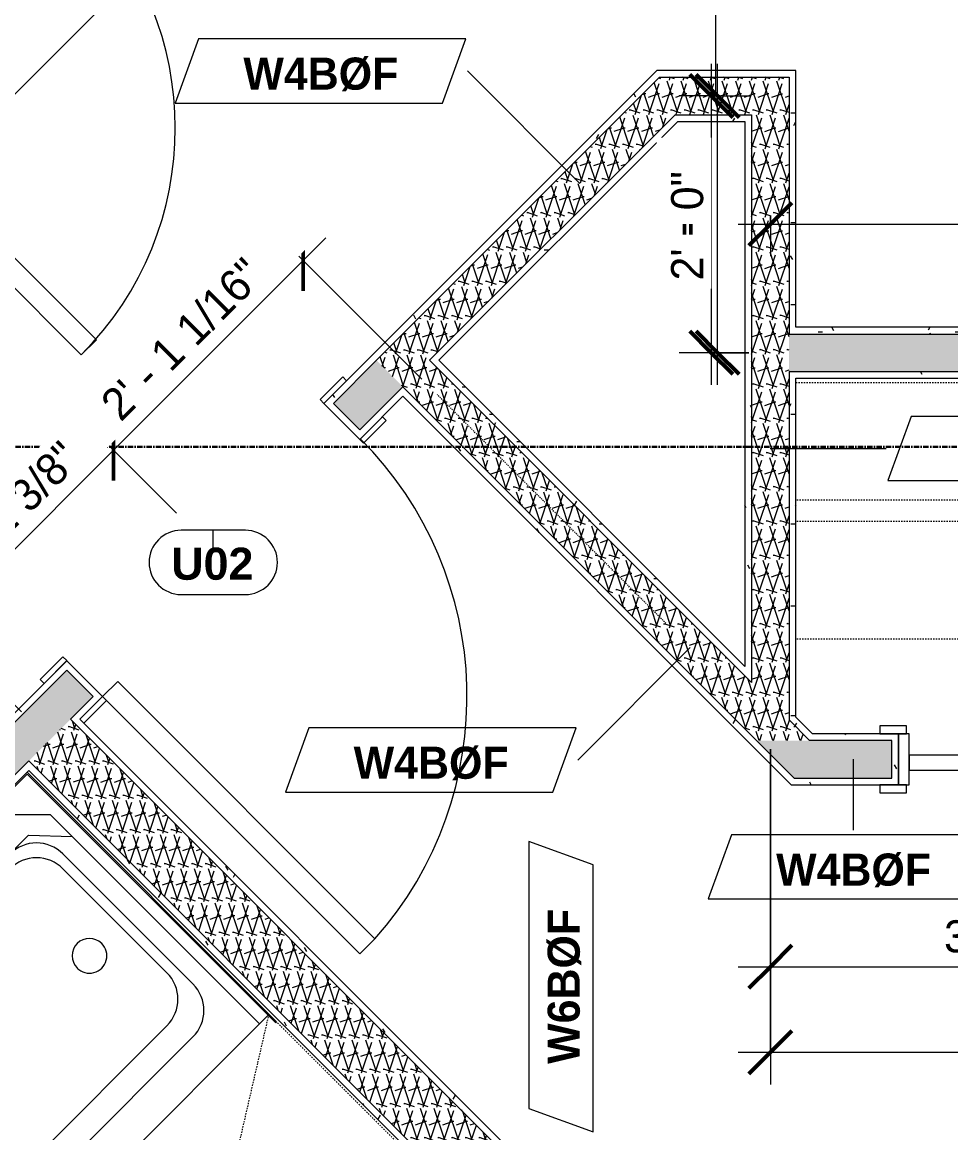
# Model space of a CAD drawing. Header units: inches. Extents: x -4058 to -1781, y 9814 to 12289.
# Drawn here: x -2329.8 to -2243, y 11783.1 to 11886.9 of the extents above; entities that cross this region are included whole.
import ezdxf

# ---------------------------------------------------------------- set-up
doc = ezdxf.new("R2010")
doc.units = ezdxf.units.IN
doc.header["$MEASUREMENT"] = 0
for name, pattern in [('Dash', [0.25, 0.125, -0.125]), ('Dash 3_32_', [0.1875, 0.09375, -0.09375]), ('Grid Line 1_2_', [0.875, 0.5, -0.125, 0.125, -0.125]), ('Grid Line 1_2__2_', [0.875, 0.5, -0.125, 0.125, -0.125])]:
    doc.linetypes.add(name, pattern=pattern)
for name, color, linetype, lineweight in [('0-1', 7, 'Continuous', 5), ('A-ANNO-DIMS', 211, 'Continuous', 9), ('A-ANNO-DIMS-32', 211, 'Continuous', 9), ('A-DETL-1', 90, 'Dash 3_32_', 9), ('A-DOOR-2', 31, 'Continuous', 9), ('A-DOOR-FRAM', 31, 'Continuous', 9), ('A-DOOR-IDEN', 31, 'Continuous', 9), ('A-GENM', 5, 'Continuous', 9), ('A-GENM-2', 147, 'Dash', 9), ('A-WALL-2', 113, 'Continuous', 9), ('A-WALL-IDEN', 211, 'Continuous', 9), ('A-WALL-PATT-1', 9, 'Continuous', 9), ('P-SANR-FIXT', 6, 'Continuous', 9), ('Q-CASE', 31, 'Continuous', 9), ('Q-CASE-HDLN', 31, 'Dash', 9), ('S-GRID-1', 1, 'Grid Line 1_2_', 9), ('S-GRID-2', 1, 'Grid Line 1_2__2_', 30)]:
    doc.layers.add(name, color=color, linetype=linetype, lineweight=lineweight)
doc.styles.add('Arial_B', font='arialbd.ttf', dxfattribs={"height": 3})
doc.styles.add('Century Gothic', font='ufonts.com_century-gothic.ttf', dxfattribs={"height": 3})
doc.styles.add('Century Gothic_B_1', font='GOTHICB.TTF', dxfattribs={"height": 3})
doc.dimstyles.new('THE_DIMENSION_STRING_2', dxfattribs={"dimscale": 12, "dimtxt": 3.132505, "dimasz": 0.333333, "dimexe": 0.25, "dimexo": 0.166667, "dimgap": 0.041667, "dimtad": 1, "dimdec": 4, "dimrnd": 0.0625, "dimzin": 3, "dimdsep": 46, "dimlunit": 4, "dimtxsty": 'Century Gothic', "dimblk1": 'OBLIQUE', "dimblk2": 'OBLIQUE', "dimsah": 1, "dimcen": 0.09, "dimdle": 0.25, "dimazin": 0, "dimtfac": 1, "dimtdec": 4, "dimtix": 1, "dimtmove": 0, "dimatfit": 3, "dimfxl": 1, "dimtvp": 1, "dimtfill": 1, "dimfrac": 2, "dimtolj": 1, "dimtzin": 0, "dimarcsym": 2})
doc.dimstyles.new('THE_DIMENSION_STRING_4', dxfattribs={"dimscale": 12, "dimtxt": 3.132505, "dimasz": 0.333333, "dimexe": 0.25, "dimexo": 0.166667, "dimgap": 0.041667, "dimtad": 1, "dimdec": 4, "dimrnd": 0.0625, "dimzin": 3, "dimdsep": 46, "dimlunit": 4, "dimtxsty": 'Century Gothic', "dimblk1": 'OBLIQUE', "dimblk2": 'OBLIQUE', "dimsah": 1, "dimcen": 0.09, "dimdle": 0.25, "dimazin": 0, "dimtfac": 1, "dimtdec": 4, "dimtix": 1, "dimtmove": 0, "dimatfit": 3, "dimfxl": 1, "dimtvp": 1, "dimtfill": 1, "dimfrac": 2, "dimtolj": 1, "dimtzin": 0, "dimarcsym": 2})
pattern_1 = [(0, (0, 0), (10.24, 2.56), [0.422, -7.258, 0.422, -7.258, -40.96]), (0, (0, 0), (10.24, 2.56), [-15.36, 0.422, -14.938, 0.422, -7.258, -17.92]), (0, (0, 0), (10.24, 2.56), [-38.4, 0.422, -4.698, 0.422, -12.378]), (120, (3.84, 1.28), (-7.33702503, 7.58810013), [0.422, -7.258, 0.422, -7.258, -40.96]), (120, (3.84, 1.28), (-7.33702503, 7.58810013), [-15.36, 0.422, -14.938, 0.422, -7.258, -17.92]), (120, (3.84, 1.28), (-7.33702503, 7.58810013), [-38.4, 0.422, -4.698, 0.422, -12.378]), (240, (5.12, 6.4), (-2.90297497, -10.14810013), [0.422, -7.258, 0.422, -7.258, -40.96]), (240, (5.12, 6.4), (-2.90297497, -10.14810013), [-15.36, 0.422, -14.938, 0.422, -7.258, -17.92]), (240, (5.12, 6.4), (-2.90297497, -10.14810013), [-38.4, 0.422, -4.698, 0.422, -12.378])]
pattern_2 = [(161.57, (0.16, 0.16), (-1.279773737, -0.000426766), [0, -9.107, 1.011, 0]), (18.43, (-0.16, 0.16), (-1.279773737, 0.000426766), [0, -9.107, 1.011, 0]), (108.43, (0.16, 0.16), (0.639452382, -3.199964008), [3.035, -7.083]), (71.57, (-0.16, 0.16), (0.639452382, 3.199964008), [3.035, -7.083])]

# ---------------------------------------------------------------- blocks, each defined once
blk = doc.blocks.new('CTR - 1st Phase - Shell_rvt-1-UNIT PLANS - 2ND FLOOR')
at = {"layer": 'S-GRID-1'}
blk.add_line((-1781.27, 11847.19), (-4041.78, 11847.19), dxfattribs=at)
blk = doc.blocks.new('CTR - 1st Phase - Structure_rvt-1-UNIT PLANS - 2ND FLOOR')
at = {"layer": 'S-GRID-2'}
blk.add_line((-1781.27, 11847.19), (-4041.78, 11847.19), dxfattribs=at)
blk = doc.blocks.new('SLIDING - FLUSH - SLIDING - FLUSH - 5-0 x 6-8-3934327-UNIT PLANS - 2ND FLOOR')
at = {"layer": 'A-DOOR-2'}
for p, q in [((-30.25, 3), (-32.75, 3)), ((-32.75, 3), (-32.75, 2.25)), ((-32.75, 2.25), (-30.25, 2.25)), ((-30.25, 2.25), (-30.25, 3)), ((1, 2.25), (-30, 2.25)), ((-30, 2.25), (-30, 0.88)), ((1, 0.88), (1, 2.25)), ((30.25, 3), (30.25, 2.25)), ((32.75, 3), (30.25, 3)), ((30.25, 2.25), (32.75, 2.25)), ((32.75, 2.25), (32.75, 3)), ((-30, 0.88), (1, 0.88)), ((30, 0.88), (-1, 0.88)), ((-1, 0.88), (-1, -0.5)), ((30, -0.5), (30, 0.88)), ((-1, -0.5), (30, -0.5)), ((-30.25, -2.5), (-32.75, -2.5)), ((-32.75, -2.5), (-32.75, -3.25)), ((-30.25, -3.25), (-30.25, -2.5)), ((32.75, -2.5), (30.25, -2.5)), ((30.25, -2.5), (30.25, -3.25)), ((32.75, -3.25), (32.75, -2.5)), ((-32.75, -3.25), (-30.25, -3.25)), ((30.25, -3.25), (32.75, -3.25))]:
    blk.add_line(p, q, dxfattribs=at)
at = {"layer": 'A-DOOR-FRAM'}
for p, q in [((-30, 2.25), (-31, 2.25)), ((-31, 2.25), (-31, -2.5)), ((-30, -2.5), (-30, 2.25)), ((31, 2.25), (30, 2.25)), ((30, 2.25), (30, -2.5)), ((31, -2.5), (31, 2.25)), ((-31, -2.5), (-30, -2.5)), ((30, -2.5), (31, -2.5))]:
    blk.add_line(p, q, dxfattribs=at)
blk = doc.blocks.new('CTS6032CP - CTS6032CP-3806613-UNIT PLANS - 2ND FLOOR')
at = {"layer": 'P-SANR-FIXT'}
for p, q in [((0, -33), (0, 0)), ((0, 0), (60, 0)), ((0.12, -33), (0.12, -0.13)), ((0.12, -0.13), (59.88, -0.13)), ((59.88, -0.13), (59.88, -33)), ((60, 0), (60, -33)), ((1.25, -4.25), (4.25, -1.25)), ((4.25, -1.25), (55.69, -1.25)), ((22.5, -4.25), (22.5, -1.25)), ((37.5, -1.25), (37.5, -4.25)), ((55.69, -1.25), (58.75, -4.31)), ((37.5, -2.25), (22.5, -2.25)), ((22.5, -3.25), (37.5, -3.25)), ((1.25, -32), (1.25, -4.25)), ((1.25, -8.02), (4.31, -4.25)), ((4.31, -4.25), (22.5, -4.25)), ((7.6, -4.27), (53.48, -4.27)), ((37.5, -4.25), (55.94, -4.25)), ((55.94, -4.25), (58.75, -7.23)), ((58.75, -4.31), (58.75, -32)), ((52.5, -5.25), (13.5, -5.25)), ((4.1, -24.96), (4.1, -7.77)), ((56.98, -7.77), (56.98, -24.96)), ((10, -8.75), (10, -22.5)), ((56, -22.5), (56, -8.75)), ((13.5, -26), (52.5, -26)), ((53.48, -28.46), (7.6, -28.46)), ((1.25, -32), (0.12, -32)), ((1.25, -32), (58.75, -32)), ((59.88, -32), (58.75, -32)), ((0, -33), (0.12, -33)), ((59.88, -33), (60, -33))]:
    blk.add_line(p, q, dxfattribs=at)
for centre, radius, start, end in [((7.6, -7.77), 3.5, 90, 180), ((53.48, -7.77), 3.5, 0, 90), ((13.5, -8.75), 3.5, 90, 180), ((52.5, -8.75), 3.5, 360, 90), ((52, -16.25), 1.62, 0, 180), ((52, -16.25), 1.63, 180, 360), ((13.5, -22.5), 3.5, 180, 270), ((52.5, -22.5), 3.5, 270, 0), ((7.6, -24.96), 3.5, 180, 270), ((53.48, -24.96), 3.5, 270, 0)]:
    blk.add_arc(centre, radius, start, end, dxfattribs=at)
blk = doc.blocks.new('ADA Clearances - 30_x48_-V74-UNIT PLANS - 2ND FLOOR')
at = {"layer": 'A-GENM-2'}
for p, q in [((-15, -24), (15, 24)), ((15, -24), (-14.92, 23.87)), ((15, 24), (-14, 24)), ((15, -24), (15, 24)), ((-15, -24), (15, -24))]:
    blk.add_line(p, q, dxfattribs=at)
blk = doc.blocks.new('SWING - DOUBLE - FLUSH - SWING - DOUBLE - 5-0 x 6-8 - DUMMY-3948979-UNIT PLANS - 2ND FLOOR')
at = {"layer": 'A-DOOR-2'}
for p, q in [((-33, 2.375), (-33, 3.375)), ((-33, 3.375), (-30, 3.375)), ((-30, 3.375), (-30, 2.375)), ((30, 2.375), (30, 3.375)), ((30, 3.375), (33, 3.375)), ((33, 3.375), (33, 2.375)), ((-30, 2.375), (-33, 2.375)), ((33, 2.375), (30, 2.375)), ((-33, -2.375), (-30, -2.375)), ((-33, -3.375), (-33, -2.375)), ((-28, -2.375), (-30, -2.375)), ((-30, -2.375), (-30, -3.375)), ((-28, -32.375), (-28, -2.375)), ((28, -2.375), (30, -2.375)), ((28, -32.375), (28, -2.375)), ((30, -2.375), (33, -2.375)), ((30, -3.375), (30, -2.375)), ((33, -2.375), (33, -3.375)), ((-30, -3.375), (-33, -3.375)), ((-30, -3.375), (-30, -32.375)), ((30, -3.375), (30, -32.375)), ((33, -3.375), (30, -3.375)), ((-30, -32.375), (-28, -32.375)), ((30, -32.375), (28, -32.375))]:
    blk.add_line(p, q, dxfattribs=at)
for centre, start, end in [((-30, -2.375), 270, 0), ((30, -2.375), 180, 270)]:
    blk.add_arc(centre, 30, start, end, dxfattribs=at)
blk = doc.blocks.new('OD_CW_Closet - OD_CW_Closet-4058409-UNIT PLANS - 2ND FLOOR')
at = {"layer": 'Q-CASE-HDLN'}
for p, q in [((0.74, 0), (149.46, 0)), ((149.46, 0), (149.46, -24)), ((0.74, -11), (149.46, -11)), ((0.74, -13), (149.46, -13)), ((149.46, -24), (0.74, -24))]:
    blk.add_line(p, q, dxfattribs=at)
blk = doc.blocks.new('SWING - SINGLE - FLUSH - SWING - FLUSH - 2-10 x 6-8 - PRIVACY-3983842-UNIT PLANS - 2ND FLOOR')
at = {"layer": 'A-DOOR-2'}
for p, q in [((15, 2.37), (15, 36.38)), ((17, 36.38), (15, 36.38)), ((17, 2.37), (17, 36.38)), ((17, 2.37), (15, 2.37))]:
    blk.add_line(p, q, dxfattribs=at)
blk.add_arc((17, 2.37), 34.07, 93.3657, 180, dxfattribs=at)
at = {"layer": 'A-DOOR-FRAM'}
for p, q in [((-17, 2.87), (-20, 2.87)), ((-20, 2.87), (-20, 2.37)), ((-20, 2.37), (-17, 2.37)), ((-17, 2.37), (-17, 2.87)), ((20, 2.87), (17, 2.87)), ((17, 2.87), (17, 2.37)), ((17, 2.37), (20, 2.37)), ((20, 2.37), (20, 2.87)), ((-17, -2.38), (-20, -2.38)), ((-20, -2.38), (-20, -2.88)), ((-20, -2.88), (-17, -2.88)), ((-17, -2.88), (-17, -2.38)), ((20, -2.38), (17, -2.38)), ((17, -2.38), (17, -2.88)), ((17, -2.88), (20, -2.88)), ((20, -2.88), (20, -2.38))]:
    blk.add_line(p, q, dxfattribs=at)
blk = doc.blocks.new('DIMBLOCK363-UNIT PLANS - 2ND FLOOR')
at = {"layer": 'A-ANNO-DIMS-32', "lineweight": 50}
for p, q in [((-2303.49, 11864.6), (-2303.49, 11867.43)), ((-2303.49, 11864.6), (-2303.49, 11861.78)), ((-2321.23, 11846.87), (-2321.23, 11849.7)), ((-2321.23, 11846.87), (-2321.23, 11844.04))]:
    blk.add_line(p, q, dxfattribs=at)
at = {"layer": 'A-ANNO-DIMS-32'}
for p, q in [((-2301.37, 11866.73), (-2321.23, 11846.87)), ((-2292.4, 11853.51), (-2305.61, 11866.73)), ((-2303.49, 11864.6), (-2292.4, 11853.51)), ((-2315.35, 11840.99), (-2323.35, 11848.99)), ((-2321.23, 11846.87), (-2315.35, 11840.99))]:
    blk.add_line(p, q, dxfattribs=at)
at = {"layer": 'A-ANNO-DIMS-32', "color": 0, "insert": (-2322.67, 11851.57), "char_height": 3, "width": 24.5827, "attachment_point": 1, "rotation": 45, "line_spacing_factor": 0.984502, "style": 'Century Gothic', "bg_fill": 3, "box_fill_scale": 1.25, "bg_fill_color": 256, "bg_fill_true_color": 13158600, "bg_fill_transparency": 0}
blk.add_mtext('2\' - 1 1/16"', dxfattribs=at)
blk = doc.blocks.new('_Oblique')
at = {"color": 0, "linetype": 'ByBlock', "lineweight": -2}
blk.add_line((-0.5, -0.5), (0.5, 0.5), dxfattribs=at)
blk = doc.blocks.new('DIMBLOCK364-UNIT PLANS - 2ND FLOOR')
at = {"layer": 'A-ANNO-DIMS-32', "lineweight": 50}
for p, q in [((-2321.23, 11846.87), (-2321.23, 11849.7)), ((-2321.23, 11846.87), (-2321.23, 11844.04)), ((-2337.75, 11830.34), (-2337.75, 11833.17)), ((-2337.75, 11830.34), (-2337.75, 11827.51))]:
    blk.add_line(p, q, dxfattribs=at)
at = {"layer": 'A-ANNO-DIMS-32'}
for p, q in [((-2315.35, 11840.99), (-2323.35, 11848.99)), ((-2321.23, 11846.87), (-2337.75, 11830.34)), ((-2321.23, 11846.87), (-2315.35, 11840.99)), ((-2329.84, 11822.43), (-2339.88, 11832.46)), ((-2337.75, 11830.34), (-2329.84, 11822.43))]:
    blk.add_line(p, q, dxfattribs=at)
at = {"layer": 'A-ANNO-DIMS-32', "color": 0, "insert": (-2339.81, 11834.43), "char_height": 3, "width": 24.5827, "attachment_point": 1, "rotation": 45, "line_spacing_factor": 0.984502, "style": 'Century Gothic', "bg_fill": 3, "box_fill_scale": 1.25, "bg_fill_color": 256, "bg_fill_true_color": 13158600, "bg_fill_transparency": 0}
blk.add_mtext('1\' - 11 3/8"', dxfattribs=at)
blk = doc.blocks.new('DIMBLOCK365-UNIT PLANS - 2ND FLOOR')
at = {"layer": 'A-ANNO-DIMS-32', "lineweight": 50}
for p, q in [((-2337.75, 11830.34), (-2337.75, 11833.17)), ((-2337.75, 11830.34), (-2337.75, 11827.51)), ((-2384.42, 11783.67), (-2384.42, 11786.5)), ((-2384.42, 11783.67), (-2384.42, 11780.84))]:
    blk.add_line(p, q, dxfattribs=at)
at = {"layer": 'A-ANNO-DIMS-32'}
for p, q in [((-2329.84, 11822.43), (-2339.88, 11832.46)), ((-2337.75, 11830.34), (-2384.42, 11783.67)), ((-2337.75, 11830.34), (-2329.84, 11822.43)), ((-2373.33, 11772.58), (-2386.54, 11785.79)), ((-2384.42, 11783.67), (-2373.33, 11772.58))]:
    blk.add_line(p, q, dxfattribs=at)
at = {"layer": 'A-ANNO-DIMS-32', "color": 0, "insert": (-2367.87, 11806.37), "char_height": 3, "width": 12.5897, "attachment_point": 1, "rotation": 45, "line_spacing_factor": 0.984502, "style": 'Century Gothic', "bg_fill": 3, "box_fill_scale": 1.25, "bg_fill_color": 256, "bg_fill_true_color": 13158600, "bg_fill_transparency": 0}
blk.add_mtext('5\' - 6"', dxfattribs=at)
blk = doc.blocks.new('Wall Tag - Arch Wall-3956453-UNIT PLANS - 2ND FLOOR')
at = {"layer": 'A-WALL-IDEN'}
for p, q in [((-0.3561, 0.0937), (-0.4244, -0.0937)), ((0.4244, 0.0937), (-0.3561, 0.0937)), ((0.3561, -0.0937), (0.4244, 0.0937)), ((-0.4244, -0.0937), (0.3561, -0.0937))]:
    blk.add_line(p, q, dxfattribs=at)
blk = doc.blocks.new('Door Tag - Type Mark-2601225-UNIT PLANS - 2ND FLOOR')
at = {"layer": 'A-DOOR-IDEN'}
for p, q in [((0.09375, 0.09375), (-0.09375, 0.09375)), ((-0.09375, -0.09375), (0.09375, -0.09375))]:
    blk.add_line(p, q, dxfattribs=at)
for centre, start, end in [((-0.09375, 0), 90, 270), ((0.09375, 0), 270, 90)]:
    blk.add_arc(centre, 0.09375, start, end, dxfattribs=at)
blk = doc.blocks.new('DIMBLOCK829-UNIT PLANS - 2ND FLOOR')
at = {"layer": 'A-ANNO-DIMS-32', "lineweight": 50}
for p, q in [((-2318.34, 11892.3), (-2318.34, 11895.13)), ((-2318.34, 11892.3), (-2318.34, 11889.47)), ((-2354.53, 11856.11), (-2354.53, 11858.93)), ((-2354.53, 11856.11), (-2354.53, 11853.28))]:
    blk.add_line(p, q, dxfattribs=at)
at = {"layer": 'A-ANNO-DIMS-32'}
for p, q in [((-2356.65, 11853.98), (-2316.21, 11894.42)), ((-2318.92, 11892.89), (-2316.21, 11890.18)), ((-2318.34, 11892.3), (-2318.92, 11892.89)), ((-2359.46, 11861.03), (-2352.41, 11853.98)), ((-2354.53, 11856.11), (-2359.46, 11861.03))]:
    blk.add_line(p, q, dxfattribs=at)
at = {"layer": 'A-ANNO-DIMS-32', "color": 0, "insert": (-2346.75, 11870.03), "char_height": 3, "width": 24.5827, "attachment_point": 1, "rotation": 45, "line_spacing_factor": 0.984502, "style": 'Century Gothic', "bg_fill": 3, "box_fill_scale": 1.25, "bg_fill_color": 256, "bg_fill_true_color": 13158600, "bg_fill_transparency": 0}
blk.add_mtext('4\' - 3 3/16"', dxfattribs=at)
blk = doc.blocks.new('DIMBLOCK834-UNIT PLANS - 2ND FLOOR')
at = {"layer": 'A-ANNO-DIMS-32'}
for p, q in [((-2265.34, 11882.99), (-2265.34, 11852.99)), ((-2264.52, 11879.99), (-2268.34, 11879.99)), ((-2265.34, 11879.99), (-2264.52, 11879.99)), ((-2261.82, 11855.99), (-2268.34, 11855.99)), ((-2265.34, 11855.99), (-2261.82, 11855.99))]:
    blk.add_line(p, q, dxfattribs=at)
at = {"layer": 'A-ANNO-DIMS-32', "lineweight": 50}
for p, q in [((-2265.34, 11879.99), (-2267.34, 11881.99)), ((-2265.34, 11879.99), (-2263.34, 11877.99)), ((-2265.34, 11855.99), (-2267.34, 11857.99)), ((-2265.34, 11855.99), (-2263.34, 11853.99))]:
    blk.add_line(p, q, dxfattribs=at)
at = {"layer": 'A-ANNO-DIMS-32', "color": 0, "insert": (-2269.69, 11862.74), "char_height": 3, "width": 12.5897, "attachment_point": 1, "rotation": 90, "line_spacing_factor": 0.984502, "style": 'Century Gothic', "bg_fill": 3, "box_fill_scale": 1.25, "bg_fill_color": 256, "bg_fill_true_color": 13158600, "bg_fill_transparency": 0}
blk.add_mtext('2\' - 0"', dxfattribs=at)
blk = doc.blocks.new('DIMBLOCK975-UNIT PLANS - 2ND FLOOR')
at = {"layer": 'A-ANNO-DIMS-32'}
for p, q in [((-2264.75, 11852.99), (-2264.75, 11882.99)), ((-2265.58, 11879.99), (-2261.75, 11879.99)), ((-2264.75, 11879.99), (-2265.58, 11879.99)), ((-2261.82, 11855.99), (-2267.75, 11855.99)), ((-2264.75, 11855.99), (-2261.82, 11855.99))]:
    blk.add_line(p, q, dxfattribs=at)
at = {"layer": 'A-ANNO-DIMS-32', "lineweight": 50}
for p, q in [((-2264.75, 11879.99), (-2266.75, 11881.99)), ((-2264.75, 11879.99), (-2262.75, 11877.99)), ((-2264.75, 11855.99), (-2266.75, 11857.99)), ((-2264.75, 11855.99), (-2262.75, 11853.99))]:
    blk.add_line(p, q, dxfattribs=at)
at = {"layer": 'A-ANNO-DIMS-32', "color": 0, "insert": (-2269.1, 11862.74), "char_height": 3, "width": 12.5897, "attachment_point": 1, "rotation": 90, "line_spacing_factor": 0.984502, "style": 'Century Gothic', "bg_fill": 3, "box_fill_scale": 1.25, "bg_fill_color": 256, "bg_fill_true_color": 13158600, "bg_fill_transparency": 0}
blk.add_mtext('2\' - 0"', dxfattribs=at)
blk = doc.blocks.new('DIMBLOCK979-UNIT PLANS - 2ND FLOOR')
at = {"layer": 'A-ANNO-DIMS-32', "lineweight": 50}
for p, q in [((-2259.82, 11868), (-2257.82, 11870)), ((-2076.17, 11868), (-2074.17, 11870)), ((-2259.82, 11868), (-2261.82, 11866)), ((-2076.17, 11868), (-2078.17, 11866))]:
    blk.add_line(p, q, dxfattribs=at)
at = {"layer": 'A-ANNO-DIMS-32'}
for p, q in [((-2076.17, 11867.99), (-2076.17, 11871)), ((-2262.82, 11868), (-2073.17, 11868)), ((-2259.82, 11868.83), (-2259.82, 11865)), ((-2259.82, 11868), (-2259.82, 11868.83)), ((-2076.17, 11868), (-2076.17, 11867.99))]:
    blk.add_line(p, q, dxfattribs=at)
at = {"layer": 'A-ANNO-DIMS-32', "color": 0, "insert": (-2178.24, 11872.34), "char_height": 3, "width": 24.5827, "attachment_point": 1, "line_spacing_factor": 0.984502, "style": 'Century Gothic', "bg_fill": 3, "box_fill_scale": 1.25, "bg_fill_color": 256, "bg_fill_true_color": 13158600, "bg_fill_transparency": 0}
blk.add_mtext('15\' - 3 5/8"', dxfattribs=at)
blk = doc.blocks.new('DIMBLOCK993-UNIT PLANS - 2ND FLOOR')
at = {"layer": 'A-ANNO-DIMS-32'}
for p, q in [((-2259.82, 11818.94), (-2259.82, 11795.6)), ((-2259.82, 11798.6), (-2259.82, 11818.94)), ((-2216.85, 11812.86), (-2216.85, 11795.6)), ((-2216.85, 11798.6), (-2216.85, 11812.86)), ((-2262.82, 11798.6), (-2216.85, 11798.6))]:
    blk.add_line(p, q, dxfattribs=at)
at = {"layer": 'A-ANNO-DIMS-32', "lineweight": 50}
for p, q in [((-2259.82, 11798.6), (-2257.82, 11800.6)), ((-2216.85, 11798.6), (-2214.85, 11800.6)), ((-2259.82, 11798.6), (-2261.82, 11796.6)), ((-2216.85, 11798.6), (-2218.85, 11796.6))]:
    blk.add_line(p, q, dxfattribs=at)
at = {"layer": 'A-ANNO-DIMS-32', "color": 0, "insert": (-2243.58, 11802.94), "char_height": 3, "width": 12.5897, "attachment_point": 1, "line_spacing_factor": 0.984502, "style": 'Century Gothic', "bg_fill": 3, "box_fill_scale": 1.25, "bg_fill_color": 256, "bg_fill_true_color": 13158600, "bg_fill_transparency": 0}
blk.add_mtext('3\' - 7"', dxfattribs=at)
blk = doc.blocks.new('DIMBLOCK1002-UNIT PLANS - 2ND FLOOR')
at = {"layer": 'A-ANNO-DIMS-32'}
for p, q in [((-2259.82, 11818.94), (-2259.82, 11787.6)), ((-2259.82, 11790.6), (-2259.82, 11818.94)), ((-2104.17, 11815.99), (-2104.17, 11787.6)), ((-2104.17, 11790.6), (-2104.17, 11815.99)), ((-2262.82, 11790.6), (-2104.17, 11790.6))]:
    blk.add_line(p, q, dxfattribs=at)
at = {"layer": 'A-ANNO-DIMS-32', "lineweight": 50}
for p, q in [((-2259.82, 11790.6), (-2257.82, 11792.6)), ((-2104.17, 11790.6), (-2102.17, 11792.6)), ((-2259.82, 11790.6), (-2261.82, 11788.6)), ((-2104.17, 11790.6), (-2106.17, 11788.6))]:
    blk.add_line(p, q, dxfattribs=at)
at = {"layer": 'A-ANNO-DIMS-32', "color": 0, "insert": (-2193.41, 11794.94), "char_height": 3, "width": 27.387, "attachment_point": 1, "line_spacing_factor": 0.984502, "style": 'Century Gothic', "bg_fill": 3, "box_fill_scale": 1.25, "bg_fill_color": 256, "bg_fill_true_color": 13158600, "bg_fill_transparency": 0}
blk.add_mtext('12\' - 11 5/8"', dxfattribs=at)

msp = doc.modelspace()

# ---------------------------------------------------------------- hatches: boundary and pattern name
at = {"layer": 'A-WALL-PATT-1'}
h = msp.add_hatch(dxfattribs=at)
h.set_pattern_fill('FP_1', color=256, style=0, pattern_type=2)
h.set_pattern_definition(pattern_1)
h.paths.add_polyline_path([(-2296.64129, 11855.28031), (-2269.5572, 11882.3644), (-2270.44108, 11882.3644), (-2297.08323, 11855.72225)], flags=0)
h = msp.add_hatch(dxfattribs=at)
h.set_pattern_fill('FP_5', color=256, style=0, pattern_type=2)
h.set_pattern_definition(pattern_2)
h.paths.add_polyline_path([(-2291.69154, 11855.28031), (-2265.23245, 11881.7394), (-2270.1822, 11881.7394), (-2294.16642, 11857.75518), (-2293.87737, 11857.46614)], flags=0)
h = msp.add_hatch(dxfattribs=at)
h.set_pattern_fill('FP_1', color=256, style=0, pattern_type=2)
h.set_pattern_definition(pattern_1)
h.paths.add_polyline_path([(-2270.1822, 11881.7394), (-2257.44874, 11881.7394), (-2257.44874, 11882.3644), (-2269.5572, 11882.3644)], flags=0)
h = msp.add_hatch(dxfattribs=at)
h.set_pattern_fill('FP_5', color=256, style=0, pattern_type=2)
h.set_pattern_definition(pattern_2)
h.paths.add_polyline_path([(-2268.73245, 11878.2394), (-2258.07374, 11878.2394), (-2258.07374, 11881.7394), (-2265.23245, 11881.7394)], flags=0)
h = msp.add_hatch(dxfattribs=at)
h.set_pattern_fill('FP_1', color=256, style=0, pattern_type=2)
h.set_pattern_definition(pattern_1)
h.paths.add_polyline_path([(-2257.44874, 11821.92139), (-2257.44874, 11854.2394), (-2258.07374, 11854.2394), (-2258.07374, 11822.54639)], flags=0)
h.paths.add_polyline_path([(-2257.44874, 11857.7394), (-2257.44874, 11881.7394), (-2258.07374, 11881.7394), (-2258.07374, 11857.7394)], flags=0)
h = msp.add_hatch(dxfattribs=at)
h.set_pattern_fill('FP_1', color=256, style=0, pattern_type=2)
h.set_pattern_definition(pattern_1)
h.paths.add_polyline_path([(-2290.80766, 11855.28031), (-2267.84857, 11878.2394), (-2268.73245, 11878.2394), (-2291.2496, 11855.72225)], flags=0)
h = msp.add_hatch(dxfattribs=at)
h.set_pattern_fill('FP_1', color=256, style=0, pattern_type=2)
h.set_pattern_definition(pattern_1)
h.paths.add_polyline_path([(-2268.47357, 11877.6144), (-2261.57374, 11877.6144), (-2261.57374, 11878.2394), (-2267.84857, 11878.2394)], flags=0)
h = msp.add_hatch(dxfattribs=at)
h.set_pattern_fill('FP_1', color=256, style=0, pattern_type=2)
h.set_pattern_definition(pattern_1)
h.paths.add_polyline_path([(-2261.57374, 11826.04639), (-2261.57374, 11877.6144), (-2262.19874, 11877.6144), (-2262.19874, 11826.67139)], flags=0)
h = msp.add_hatch(dxfattribs=at)
h.set_pattern_fill('FP_5', color=256, style=0, pattern_type=2)
h.set_pattern_definition(pattern_2)
h.paths.add_polyline_path([(-2258.07374, 11821.6625), (-2258.07374, 11878.2394), (-2261.57374, 11878.2394), (-2261.57374, 11825.1625)], flags=0)
h = msp.add_hatch(dxfattribs=at)
h.set_pattern_fill('FP_5', color=256, style=0, pattern_type=2)
h.set_pattern_definition(pattern_2)
h.paths.add_polyline_path([(-2261.10038, 11819.7394), (-2256.15063, 11819.7394), (-2294.16642, 11857.75518), (-2296.64129, 11855.28031), (-2261.72538, 11820.3644)], flags=0)
h = msp.add_hatch(dxfattribs=at)
h.set_pattern_fill('FP_5', color=256, style=0, pattern_type=2)
h.set_pattern_definition(pattern_2)
h.paths.add_polyline_path([(-2258.07374, 11854.2394), (-2076.17374, 11854.2394), (-2076.17374, 11857.7394), (-2258.07374, 11857.7394)], flags=0)
h = msp.add_hatch(dxfattribs=at)
h.set_pattern_fill('FP_1', color=256, style=0, pattern_type=2)
h.set_pattern_definition(pattern_1)
h.paths.add_polyline_path([(-2257.44874, 11857.7394), (-2076.17374, 11857.7394), (-2076.17374, 11858.3644), (-2257.44874, 11858.3644)], flags=0)
h = msp.add_hatch(dxfattribs=at)
h.set_pattern_fill('FP_1', color=256, style=0, pattern_type=2)
h.set_pattern_definition(pattern_1)
h.paths.add_polyline_path([(-2258.48426, 11816.2394), (-2257.60038, 11816.2394), (-2294.16642, 11852.80543), (-2294.60836, 11852.36349), (-2262.60926, 11820.3644)], flags=0)
h.paths.add_polyline_path([(-2297.08323, 11854.83837), (-2296.64129, 11855.28031), (-2297.08323, 11855.72225), (-2297.52517, 11855.28031)], flags=0)
h = msp.add_hatch(dxfattribs=at)
h.set_pattern_fill('FP_1', color=256, style=0, pattern_type=2)
h.set_pattern_definition(pattern_1)
h.paths.add_polyline_path([(-2256.77563, 11820.3644), (-2255.89175, 11820.3644), (-2258.07374, 11822.54639), (-2258.07374, 11821.6625)], flags=0)
h.paths.add_polyline_path([(-2261.57374, 11825.1625), (-2261.57374, 11826.04639), (-2291.2496, 11855.72225), (-2291.69154, 11855.28031), (-2265.61735, 11829.20611)], flags=0)
h = msp.add_hatch(dxfattribs=at)
h.set_pattern_fill('FP_1', color=256, style=0, pattern_type=2)
h.set_pattern_definition(pattern_1)
h.paths.add_polyline_path([(-2410.80836, 11741.11324), (-2406.09479, 11745.8268), (-2404.85736, 11744.58937), (-2404.41541, 11745.03131), (-2406.09479, 11746.71069), (-2411.2503, 11741.55518)], flags=0)
h.paths.add_polyline_path([(-2380.37378, 11769.07294), (-2379.93184, 11769.51488), (-2381.16928, 11770.75232), (-2325.60199, 11826.3196), (-2324.36456, 11825.08217), (-2323.92261, 11825.52411), (-2325.60199, 11827.20349), (-2382.05316, 11770.75232)], flags=0)
h.paths.add_polyline_path([(-2299.88098, 11849.56574), (-2299.43904, 11850.00768), (-2300.67648, 11851.24512), (-2297.08323, 11854.83837), (-2297.52517, 11855.28031), (-2301.56036, 11851.24512)], flags=0)
h = msp.add_hatch(dxfattribs=at)
h.set_pattern_fill('FP_5', color=256, style=0, pattern_type=2)
h.set_pattern_definition(pattern_2)
h.paths.add_polyline_path([(-2405.85861, 11741.11324), (-2403.61992, 11743.35193), (-2406.09479, 11745.8268), (-2408.33349, 11743.58811)], flags=0)
h.paths.add_polyline_path([(-2378.6944, 11768.27744), (-2323.12712, 11823.84473), (-2325.60199, 11826.3196), (-2381.16928, 11770.75232), (-2379.93184, 11769.51488)], flags=0)
h.paths.add_polyline_path([(-2298.2016, 11848.77024), (-2294.16642, 11852.80543), (-2296.64129, 11855.28031), (-2300.67648, 11851.24512), (-2299.43904, 11850.00768)], flags=0)
h = msp.add_hatch(dxfattribs=at)
h.set_pattern_fill('FP_1', color=256, style=0, pattern_type=2)
h.set_pattern_definition(pattern_1)
h.paths.add_polyline_path([(-2257.44874, 11853.6144), (-2105.92374, 11853.6144), (-2105.92374, 11854.2394), (-2257.44874, 11854.2394)], flags=0)
h.paths.add_polyline_path([(-2102.42374, 11853.6144), (-2076.17374, 11853.6144), (-2076.17374, 11854.2394), (-2102.42374, 11854.2394)], flags=0)
h = msp.add_hatch(dxfattribs=at)
h.set_pattern_fill('FP_1', color=256, style=0, pattern_type=2)
h.set_pattern_definition(pattern_1)
h.paths.add_polyline_path([(-2404.97473, 11741.11324), (-2402.73604, 11743.35193), (-2404.41541, 11745.03131), (-2404.85736, 11744.58937), (-2403.61992, 11743.35193), (-2405.41667, 11741.55518)], flags=0)
h.paths.add_polyline_path([(-2378.6944, 11767.39356), (-2374.65753, 11771.43044), (-2375.09947, 11771.87238), (-2378.6944, 11768.27744), (-2379.93184, 11769.51488), (-2380.37378, 11769.07294)], flags=0)
h.paths.add_polyline_path([(-2372.18265, 11773.90531), (-2328.69558, 11817.39238), (-2329.13753, 11817.83432), (-2372.62459, 11774.34726)], flags=0)
h.paths.add_polyline_path([(-2324.8065, 11821.28147), (-2322.24324, 11823.84473), (-2323.92261, 11825.52411), (-2324.36456, 11825.08217), (-2323.12712, 11823.84473), (-2325.24844, 11821.72341)], flags=0)
h.paths.add_polyline_path([(-2298.2016, 11847.88636), (-2294.16642, 11851.92155), (-2294.60836, 11852.36349), (-2298.2016, 11848.77024), (-2299.43904, 11850.00768), (-2299.88098, 11849.56574)], flags=0)
h = msp.add_hatch(dxfattribs=at)
h.set_pattern_fill('FP_5', color=256, style=0, pattern_type=2)
h.set_pattern_definition(pattern_2)
h.paths.add_polyline_path([(-2283.34569, 11772.04248), (-2283.34569, 11779.82066), (-2325.24844, 11821.72341), (-2329.13753, 11817.83432), (-2283.97069, 11772.66748)], flags=0)
h = msp.add_hatch(dxfattribs=at)
h.set_pattern_fill('FP_1', color=256, style=0, pattern_type=2)
h.set_pattern_definition(pattern_1)
h.paths.add_polyline_path([(-2279.84569, 11776.32066), (-2279.84569, 11777.20454), (-2324.36456, 11821.72341), (-2324.8065, 11821.28147), (-2283.34569, 11779.82066)], flags=0)
h = msp.add_hatch(dxfattribs=at)
h.set_pattern_fill('FP_1', color=256, style=0, pattern_type=2)
h.set_pattern_definition(pattern_1)
h.paths.add_polyline_path([(-2248.47374, 11817.9894), (-2247.84874, 11817.9894), (-2247.84874, 11820.3644), (-2256.77563, 11820.3644), (-2256.15063, 11819.7394), (-2248.47374, 11819.7394)], flags=0)
h.paths.add_polyline_path([(-2185.84874, 11817.9894), (-2185.22374, 11817.9894), (-2185.22374, 11819.7394), (-2180.72374, 11819.7394), (-2180.72374, 11817.9894), (-2180.09874, 11817.9894), (-2180.09874, 11820.3644), (-2185.84874, 11820.3644)], flags=0)
h.paths.add_polyline_path([(-2118.09874, 11817.9894), (-2117.47374, 11817.9894), (-2117.47374, 11819.7394), (-2105.92374, 11819.7394), (-2105.92374, 11820.3644), (-2118.09874, 11820.3644)], flags=0)
h.paths.add_polyline_path([(-2102.42374, 11819.7394), (-2076.17374, 11819.7394), (-2076.17374, 11820.3644), (-2102.42374, 11820.3644)], flags=0)
h = msp.add_hatch(dxfattribs=at)
h.set_pattern_fill('FP_5', color=256, style=0, pattern_type=2)
h.set_pattern_definition(pattern_2)
h.paths.add_polyline_path([(-2257.60038, 11816.2394), (-2248.47374, 11816.2394), (-2248.47374, 11819.7394), (-2261.10038, 11819.7394)], flags=0)
h.paths.add_polyline_path([(-2185.22374, 11816.2394), (-2180.72374, 11816.2394), (-2180.72374, 11819.7394), (-2185.22374, 11819.7394), (-2185.22374, 11817.9894)], flags=0)
h.paths.add_polyline_path([(-2117.47374, 11816.2394), (-2076.17374, 11816.2394), (-2076.17374, 11819.7394), (-2117.47374, 11819.7394), (-2117.47374, 11817.9894)], flags=0)
h = msp.add_hatch(dxfattribs=at)
h.set_pattern_fill('FP_1', color=256, style=0, pattern_type=2)
h.set_pattern_definition(pattern_1)
h.paths.add_polyline_path([(-2283.97069, 11771.7836), (-2283.97069, 11772.66748), (-2328.69558, 11817.39238), (-2329.13753, 11816.95044), (-2293.87737, 11781.69028)], flags=0)
h = msp.add_hatch(dxfattribs=at)
h.set_pattern_fill('FP_1', color=256, style=0, pattern_type=2)
h.set_pattern_definition(pattern_1)
h.paths.add_polyline_path([(-2257.85926, 11815.6144), (-2247.84874, 11815.6144), (-2247.84874, 11817.9894), (-2248.47374, 11817.9894), (-2248.47374, 11816.2394), (-2258.48426, 11816.2394)], flags=0)
h.paths.add_polyline_path([(-2185.84874, 11815.6144), (-2180.09874, 11815.6144), (-2180.09874, 11817.9894), (-2180.72374, 11817.9894), (-2180.72374, 11816.2394), (-2185.22374, 11816.2394), (-2185.22374, 11817.9894), (-2185.84874, 11817.9894)], flags=0)
h.paths.add_polyline_path([(-2118.09874, 11815.6144), (-2076.17374, 11815.6144), (-2076.17374, 11816.2394), (-2117.47374, 11816.2394), (-2117.47374, 11817.9894), (-2118.09874, 11817.9894)], flags=0)

# ---------------------------------------------------------------- linework, layer by layer
at = {"layer": 'A-DETL-1'}
msp.add_line((-2269.58287, 11830.69676), (-2290.98159, 11852.09548), dxfattribs=at)
at = {"layer": 'A-WALL-2'}
for p, q in [((-2270.44108, 11882.3644), (-2297.52517, 11855.28031)), ((-2296.64129, 11855.28031), (-2270.1822, 11881.7394)), ((-2257.44874, 11882.3644), (-2270.44108, 11882.3644)), ((-2270.1822, 11881.7394), (-2258.07374, 11881.7394)), ((-2258.07374, 11881.7394), (-2258.07374, 11857.7394)), ((-2257.44874, 11858.3644), (-2257.44874, 11882.3644)), ((-2291.69154, 11855.28031), (-2268.73245, 11878.2394)), ((-2290.80766, 11855.28031), (-2268.47357, 11877.6144)), ((-2268.73245, 11878.2394), (-2261.57374, 11878.2394)), ((-2268.47357, 11877.6144), (-2262.19874, 11877.6144)), ((-2262.19874, 11877.6144), (-2262.19874, 11826.67139)), ((-2261.57374, 11878.2394), (-2261.57374, 11825.1625)), ((-2258.07374, 11857.7394), (-2076.17374, 11857.7394)), ((-2076.17374, 11858.3644), (-2257.44874, 11858.3644)), ((-2297.52517, 11855.28031), (-2301.56036, 11851.24512)), ((-2296.64129, 11855.28031), (-2300.67648, 11851.24512)), ((-2291.69154, 11855.28031), (-2261.57374, 11825.1625)), ((-2262.19874, 11826.67139), (-2290.80766, 11855.28031)), ((-2258.07374, 11854.2394), (-2105.92374, 11854.2394)), ((-2258.07374, 11854.2394), (-2258.07374, 11821.6625)), ((-2257.44874, 11853.6144), (-2106.54874, 11853.6144)), ((-2257.44874, 11821.92139), (-2257.44874, 11853.6144)), ((-2298.2016, 11848.77024), (-2294.16642, 11852.80543)), ((-2294.16642, 11852.80543), (-2257.60038, 11816.2394)), ((-2298.2016, 11847.88636), (-2294.16642, 11851.92155)), ((-2294.16642, 11851.92155), (-2257.85926, 11815.6144)), ((-2301.56036, 11851.24512), (-2298.2016, 11847.88636)), ((-2300.67648, 11851.24512), (-2298.2016, 11848.77024)), ((-2325.60199, 11827.20349), (-2382.05316, 11770.75232)), ((-2322.24324, 11823.84473), (-2325.60199, 11827.20349)), ((-2325.60199, 11826.3196), (-2381.16928, 11770.75232)), ((-2323.12712, 11823.84473), (-2325.60199, 11826.3196)), ((-2325.24844, 11821.72341), (-2323.12712, 11823.84473)), ((-2324.36456, 11821.72341), (-2322.24324, 11823.84473)), ((-2279.84569, 11776.32066), (-2325.24844, 11821.72341)), ((-2279.22069, 11776.57954), (-2324.36456, 11821.72341)), ((-2258.07374, 11821.6625), (-2256.15063, 11819.7394)), ((-2255.89175, 11820.3644), (-2257.44874, 11821.92139)), ((-2247.84874, 11820.3644), (-2255.89175, 11820.3644)), ((-2247.84874, 11815.6144), (-2247.84874, 11820.3644)), ((-2248.47374, 11819.7394), (-2256.15063, 11819.7394)), ((-2248.47374, 11816.2394), (-2248.47374, 11819.7394)), ((-2378.6944, 11768.27744), (-2329.13753, 11817.83432)), ((-2283.34569, 11772.04248), (-2329.13753, 11817.83432)), ((-2329.3143, 11816.77366), (-2329.13753, 11816.95044)), ((-2329.13753, 11816.95044), (-2283.97069, 11771.7836)), ((-2257.60038, 11816.2394), (-2248.47374, 11816.2394)), ((-2257.85926, 11815.6144), (-2247.84874, 11815.6144))]:
    msp.add_line(p, q, dxfattribs=at)
at = {"layer": 'A-WALL-IDEN'}
for p, q in [((-2277.62997, 11871.81676), (-2288.14116, 11882.32795)), ((-2259.82374, 11847.03074), (-2248.98058, 11847.03074)), ((-2267.31694, 11828.43083), (-2277.82814, 11817.91963)), ((-2252.06688, 11817.9894), (-2252.06688, 11811.34834))]:
    msp.add_line(p, q, dxfattribs=at)

# ---------------------------------------------------------------- block references
at = {"layer": '0-1'}
for name in ['CTR - 1st Phase - Shell_rvt-1-UNIT PLANS - 2ND FLOOR', 'CTR - 1st Phase - Structure_rvt-1-UNIT PLANS - 2ND FLOOR']:
    msp.add_blockref(name, (0, 0), dxfattribs=at)
at = {"layer": 'A-DOOR-2'}
for name, p, rotation in [('SWING - DOUBLE - FLUSH - SWING - DOUBLE - 5-0 x 6-8 - DUMMY-3948979-UNIT PLANS - 2ND FLOOR', (-2325.92476, 11899.88949), 45.00000000009266), ('SWING - SINGLE - FLUSH - SWING - FLUSH - 2-10 x 6-8 - PRIVACY-3983842-UNIT PLANS - 2ND FLOOR', (-2311.9018, 11837.54492), 225.0000000000703), ('SLIDING - FLUSH - SLIDING - FLUSH - 5-0 x 6-8-3934327-UNIT PLANS - 2ND FLOOR', (-2216.84874, 11817.8644), 180)]:
    msp.add_blockref(name, p, dxfattribs=dict(at, rotation=rotation))
at = {"layer": 'A-GENM', "rotation": 315.0000000000884}
msp.add_blockref('ADA Clearances - 30_x48_-V74-UNIT PLANS - 2ND FLOOR', (-2313.05085, 11766.56908), dxfattribs=at)
at = {"layer": 'A-WALL-IDEN', "xscale": 31.99999999999999, "yscale": 31.99999999999999, "zscale": 31.99999999999999}
for p in [(-2301.87287, 11882.32795), (-2235.24888, 11847.03074), (-2291.55984, 11817.91963), (-2252.06688, 11807.93032)]:
    msp.add_blockref('Wall Tag - Arch Wall-3956453-UNIT PLANS - 2ND FLOOR', p, dxfattribs=at)
at = {"layer": 'A-WALL-IDEN', "xscale": 31.99999999999999, "yscale": 31.99999999999999, "zscale": 31.99999999999999, "rotation": 89.99999999999991}
msp.add_blockref('Wall Tag - Arch Wall-3956453-UNIT PLANS - 2ND FLOOR', (-2279.3936, 11796.73358), dxfattribs=at)
at = {"layer": 'P-SANR-FIXT', "rotation": 45.00000000021927}
msp.add_blockref('CTS6032CP - CTS6032CP-3806613-UNIT PLANS - 2ND FLOOR', (-2371.74071, 11774.34726), dxfattribs=at)
at = {"layer": 'Q-CASE', "rotation": 180}
msp.add_blockref('OD_CW_Closet - OD_CW_Closet-4058409-UNIT PLANS - 2ND FLOOR', (-2107.98603, 11829.20491), dxfattribs=at)

# ---------------------------------------------------------------- texts
at = {"layer": 'A-WALL-IDEN', "char_height": 3, "width": 17.372, "attachment_point": 1, "style": 'Century Gothic_B_1'}
for insert in [(-2309.08879, 11883.57549), (-2298.77576, 11819.16717), (-2259.2828, 11809.17786)]:
    msp.add_mtext('W4BØF', dxfattribs=dict(at, insert=insert))
at = {"layer": 'A-WALL-IDEN', "insert": (-2280.64113, 11789.51766), "char_height": 3, "width": 17.372, "attachment_point": 1, "rotation": 90, "style": 'Century Gothic_B_1'}
msp.add_mtext('W6BØF', dxfattribs=at)

# ---------------------------------------------------------------- next in the draw order: dimensions: what is measured, and where the dimension line sits
at = {"layer": 'A-ANNO-DIMS'}
for base, p1, p2, angle, dimstyle, override, picture, middle in [((-2265.34407, 11855.9894), (-2262.51564, 11879.9894), (-2259.82374, 11855.9894), 90, 'THE_DIMENSION_STRING_4', {"dimpost": '<>', "dimfxl": 24.150494}, 'DIMBLOCK834-UNIT PLANS - 2ND FLOOR', (-2267.41953, 11867.9894)), ((-2321.22566, 11846.86879), (-2290.98159, 11852.09548), (-2313.93473, 11839.57786), 45, 'THE_DIMENSION_STRING_2', {"dimpost": '<>', "dimfxl": 26.144553}, 'DIMBLOCK363-UNIT PLANS - 2ND FLOOR', (-2313.94307, 11857.32158))]:
    dim = msp.add_linear_dim(base=base, p1=p1, p2=p2, angle=angle, dimstyle=dimstyle, override=override, dxfattribs=at)
    dim.commit()
    dim.dimension.update_dxf_attribs({"geometry": picture, "text_midpoint": middle})
dim = msp.add_linear_dim(base=(-2216.84874, 11798.59843), p1=(-2259.82374, 11820.93763), p2=(-2216.84874, 11814.8644), dimstyle='THE_DIMENSION_STRING_4', override={"dimpost": '<>', "dimfxl": 43.402014}, dxfattribs=at)
dim.commit()
dim.dimension.update_dxf_attribs({"geometry": 'DIMBLOCK993-UNIT PLANS - 2ND FLOOR', "text_midpoint": (-2238.33624, 11800.67389)})

# ---------------------------------------------------------------- next in the draw order: linework, layer by layer
at = {"layer": 'A-DOOR-IDEN'}
msp.add_line((-2311.9018, 11837.54492), (-2311.9018, 11839.38932), dxfattribs=at)
at = {"layer": 'A-WALL-IDEN'}
msp.add_line((-2264.92329, 11879.9894), (-2264.92329, 11888.61177), dxfattribs=at)

# ---------------------------------------------------------------- next in the draw order: dimensions: what is measured, and where the dimension line sits
at = {"layer": 'A-ANNO-DIMS'}
dim = msp.add_linear_dim(base=(-2337.75428, 11830.34016), p1=(-2313.93473, 11839.57786), p2=(-2328.43042, 11821.0163), angle=45, dimstyle='THE_DIMENSION_STRING_2', override={"dimpost": '<>', "dimfxl": 23.551141}, dxfattribs=at)
dim.commit()
dim.dimension.update_dxf_attribs({"geometry": 'DIMBLOCK364-UNIT PLANS - 2ND FLOOR', "text_midpoint": (-2331.07507, 11840.18958)})
dim = msp.add_linear_dim(base=(-2104.17374, 11790.59843), p1=(-2259.82374, 11820.93763), p2=(-2104.17374, 11817.9894), dimstyle='THE_DIMENSION_STRING_4', override={"dimpost": '<>', "dimfxl": 155.677919}, dxfattribs=at)
dim.commit()
dim.dimension.update_dxf_attribs({"geometry": 'DIMBLOCK1002-UNIT PLANS - 2ND FLOOR', "text_midpoint": (-2181.99874, 11792.8401)})

# ---------------------------------------------------------------- next in the draw order: block references
at = {"layer": 'A-DOOR-IDEN', "xscale": 31.99999999999999, "yscale": 31.99999999999999, "zscale": 31.99999999999999}
msp.add_blockref('Door Tag - Type Mark-2601225-UNIT PLANS - 2ND FLOOR', (-2311.9018, 11836.38932), dxfattribs=at)

# ---------------------------------------------------------------- next in the draw order: texts
at = {"layer": 'A-DOOR-IDEN', "insert": (-2315.83368, 11837.76918), "char_height": 3, "width": 9.393, "attachment_point": 1, "style": 'Arial_B'}
msp.add_mtext('U02', dxfattribs=at)

# ---------------------------------------------------------------- next in the draw order: dimensions: what is measured, and where the dimension line sits
at = {"layer": 'A-ANNO-DIMS'}
for base, p1, p2, angle, dimstyle, override, picture, middle in [((-2318.33566, 11892.30039), (-2360.87374, 11862.44779), (-2320.33566, 11894.30039), 45, 'THE_DIMENSION_STRING_4', {"dimpost": '<>', "dimfxl": 51.555055}, 'DIMBLOCK829-UNIT PLANS - 2ND FLOOR', (-2338.01843, 11875.78782)), ((-2264.75159, 11879.9894), (-2259.82374, 11855.9894), (-2267.58001, 11879.9894), 90, 'THE_DIMENSION_STRING_4', {"dimpost": '<>', "dimfxl": 25.22221}, 'DIMBLOCK975-UNIT PLANS - 2ND FLOOR', (-2266.82705, 11867.9894)), ((-2384.42333, 11783.67112), (-2328.43042, 11821.0163), (-2371.91464, 11771.16243), 45, 'THE_DIMENSION_STRING_2', {"dimpost": '<>', "dimfxl": 66.153505}, 'DIMBLOCK365-UNIT PLANS - 2ND FLOOR', (-2362.55638, 11808.47321))]:
    dim = msp.add_linear_dim(base=base, p1=p1, p2=p2, angle=angle, dimstyle=dimstyle, override=override, dxfattribs=at)
    dim.commit()
    dim.dimension.update_dxf_attribs({"geometry": picture, "text_midpoint": middle})

# ---------------------------------------------------------------- next in the draw order: dimensions: what is measured, and where the dimension line sits
dim = msp.add_linear_dim(base=(-2076.17374, 11867.99749), p1=(-2259.82374, 11870.82592), p2=(-2076.17374, 11865.9894), dimstyle='THE_DIMENSION_STRING_4', override={"dimpost": '<>', "dimfxl": 183.713675}, dxfattribs=at)
dim.commit()
dim.dimension.update_dxf_attribs({"geometry": 'DIMBLOCK979-UNIT PLANS - 2ND FLOOR', "text_midpoint": (-2167.99874, 11870.23916)})

doc.saveas('drawing.dxf')
